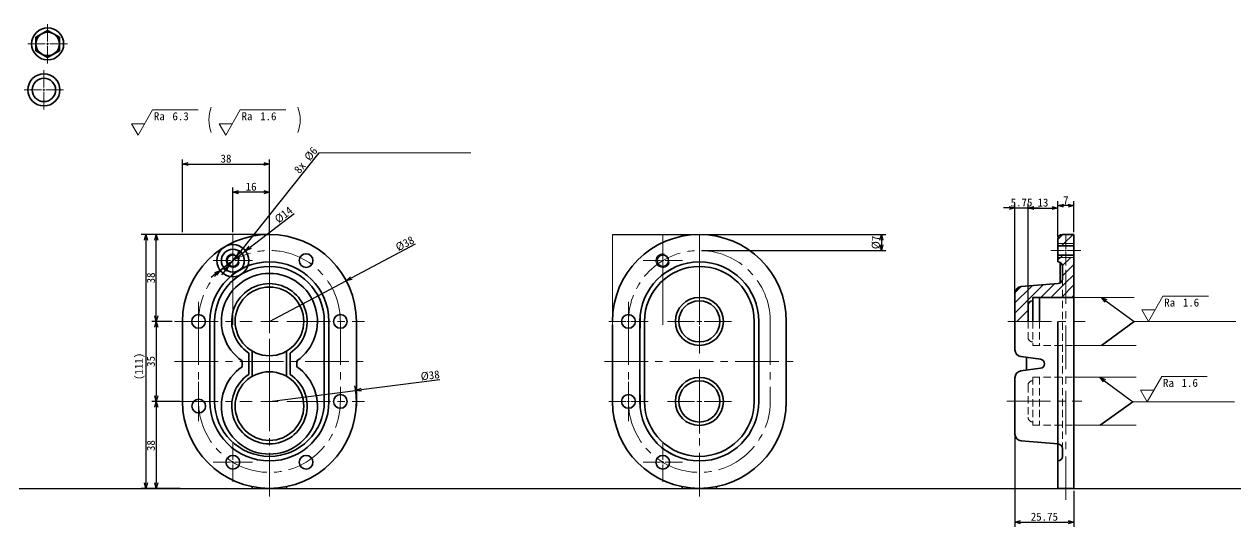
# Model space of a CAD drawing. Header units: millimetres. Extents: x 0 to 1496, y -203 to 299.
# Drawn here: x 966 to 1496, y -203 to 17 of the extents above; entities that cross this region are included whole.
import ezdxf
from ezdxf import colors
from ezdxf.entities.mleader import LeaderData, LeaderLine
from ezdxf.math import Vec2, Vec3

# ---------------------------------------------------------------- set-up
doc = ezdxf.new("R2010")
doc.units = ezdxf.units.MM
doc.linetypes.add('CENTER2', pattern=[28.575, 19.05, -3.175, 3.175, -3.175])
doc.linetypes.add('HIDDEN2', pattern=[4.7625, 3.175, -1.5875])
for name, color, linetype, lineweight in [('01_外形線', 7, 'Continuous', 35), ('02_中心線', 1, 'CENTER2', 18), ('03_隠れ線', 3, 'HIDDEN2', 18), ('04_寸法線', 2, 'Continuous', 18), ('07_ハッチング', 6, 'Continuous', 18), ('07寸法線', 3, 'Continuous', 25), ('08_細線', 5, 'Continuous', 18), ('外形線', 7, 'Continuous', 35), ('細線', 5, 'Continuous', 18)]:
    doc.layers.add(name, color=color, linetype=linetype, lineweight=lineweight)
doc.styles.add('横文字', font='MS Gothic.ttf', dxfattribs={"height": 3.5})
doc.dimstyles.new('機械', dxfattribs={"dimtxt": 3.5, "dimasz": 2.5, "dimexe": 2, "dimexo": 1, "dimtad": 3, "dimdsep": 46, "dimtxsty": '横文字', "dimblk": 'OPEN30', "dimcen": 0, "dimazin": 2, "dimtfac": 1, "dimtmove": 0, "dimatfit": 3, "dimldrblk": 'OPEN30', "dimfxl": 1, "dimarcsym": 0})
doc.dimstyles.new('機械φ付', dxfattribs={"dimtxt": 3.5, "dimasz": 2.5, "dimexe": 2, "dimexo": 1, "dimtad": 3, "dimdsep": 46, "dimtxsty": '横文字', "dimblk": 'OPEN30', "dimcen": 0, "dimazin": 2, "dimtfac": 1, "dimtmove": 0, "dimatfit": 3, "dimldrblk": 'OPEN30', "dimfxl": 1, "dimarcsym": 0})
pattern_1 = [(45, (1035.4197, -186.311), (-2.245064, 2.245064), [])]

# ---------------------------------------------------------------- blocks, each defined once
blk = doc.blocks.new('*U15')
at = {"layer": '02_中心線', "color": 0, "linetype": 'CENTER2', "transparency": 16777216}
blk.add_line((-41.5, 0), (41.5, 0), dxfattribs=at)
blk = doc.blocks.new('*U16')
at = {"layer": '02_中心線', "color": 0, "linetype": 'CENTER2', "transparency": 16777216}
blk.add_line((0, -21.9925), (0, 21.9925), dxfattribs=at)
blk = doc.blocks.new('_Open30')
at = {"color": 0, "linetype": 'ByBlock', "lineweight": -2}
for p, q in [((-1, 0.27), (0, 0)), ((0, 0), (-1, -0.27)), ((0, 0), (-1, 0))]:
    blk.add_line(p, q, dxfattribs=at)
blk = doc.blocks.new('*D18')
at = {"layer": '04_寸法線', "color": 0, "lineweight": -2, "transparency": 16777216}
for p, q in [((1034.42, -75.31), (1017.39, -75.31)), ((1019.39, -77.81), (1019.39, -183.81)), ((1034.42, -186.31), (1017.39, -186.31))]:
    blk.add_line(p, q, dxfattribs=at)
at = {"layer": 'Defpoints', "color": 0, "transparency": 16777216}
for p in [(1035.42, -75.31), (1019.39, -186.31), (1035.42, -186.31)]:
    blk.add_point(p, dxfattribs=at)
at = {"layer": '04_寸法線', "color": 0, "lineweight": -2, "transparency": 16777216, "xscale": 2.5, "yscale": 2.5, "zscale": 2.5}
for p, rotation in [((1019.39, -75.31), 90), ((1019.39, -186.31), 270)]:
    blk.add_blockref('_Open30', p, dxfattribs=dict(at, rotation=rotation))
at = {"layer": '04_寸法線', "color": 0, "transparency": 16777216, "insert": (1016.73, -132.98), "char_height": 3.5, "attachment_point": 5, "rotation": 90, "style": '横文字'}
blk.add_mtext('(111)', dxfattribs=at)
blk = doc.blocks.new('*D19')
at = {"layer": '04_寸法線', "color": 0, "lineweight": -2, "transparency": 16777216}
for p, q in [((1137.18, -79.59), (1109.22, -94.38)), ((1073.42, -113.31), (1107.01, -95.55))]:
    blk.add_line(p, q, dxfattribs=at)
at = {"layer": 'Defpoints', "color": 0, "transparency": 16777216}
for p in [(1107.01, -95.55), (1073.42, -113.31)]:
    blk.add_point(p, dxfattribs=at)
at = {"layer": '04_寸法線', "color": 0, "lineweight": -2, "transparency": 16777216, "xscale": 2.5, "yscale": 2.5, "zscale": 2.5, "rotation": 207.8695708922694}
blk.add_blockref('_Open30', (1107.01, -95.55), dxfattribs=at)
at = {"layer": '04_寸法線', "color": 0, "transparency": 16777216, "insert": (1132.64, -79.31), "char_height": 3.5, "attachment_point": 5, "rotation": 27.8696, "style": '横文字'}
blk.add_mtext('%%c38', dxfattribs=at)
blk = doc.blocks.new('*D20')
at = {"layer": '04_寸法線', "color": 0, "lineweight": -2, "transparency": 16777216}
for p, q in [((1147.86, -138.81), (1113.59, -143.18)), ((1073.42, -148.31), (1111.11, -143.5))]:
    blk.add_line(p, q, dxfattribs=at)
blk.add_arc((1073.42, -148.31), 38, 1.5078, 10.2876, dxfattribs=at)
at = {"layer": 'Defpoints', "color": 0, "transparency": 16777216}
for p in [(1073.42, -148.31), (1111.11, -143.5)]:
    blk.add_point(p, dxfattribs=at)
at = {"layer": '04_寸法線', "color": 0, "lineweight": -2, "transparency": 16777216, "xscale": 2.5, "yscale": 2.5, "zscale": 2.5, "rotation": 187.2720415671984}
blk.add_blockref('_Open30', (1111.11, -143.5), dxfattribs=at)
at = {"layer": '04_寸法線', "color": 0, "transparency": 16777216, "insert": (1143.71, -136.95), "char_height": 3.5, "attachment_point": 5, "rotation": 7.272, "style": '横文字'}
blk.add_mtext('%%c38', dxfattribs=at)
blk = doc.blocks.new('*U29')
at = {"layer": '02_中心線', "color": 0, "linetype": 'CENTER2', "transparency": 16777216}
for p, q in [((0, 1.02), (0, 8.61)), ((-8.61, 0), (-1.02, 0)), ((1.02, 0), (8.61, 0)), ((0, -8.61), (0, -1.02))]:
    blk.add_line(p, q, dxfattribs=at)
at = {"layer": '02_中心線', "color": 0, "linetype": 'Continuous', "transparency": 16777216}
for p, q in [((-0.51, 0), (0.51, 0)), ((0, -0.51), (0, 0.51))]:
    blk.add_line(p, q, dxfattribs=at)
blk = doc.blocks.new('*U32')
at = {"layer": '02_中心線', "color": 0, "linetype": 'CENTER2', "transparency": 16777216}
for p, q in [((0, 1.02), (0, 8.61)), ((-8.61, 0), (-1.02, 0)), ((1.02, 0), (8.61, 0)), ((0, -8.61), (0, -1.02))]:
    blk.add_line(p, q, dxfattribs=at)
at = {"layer": '02_中心線', "color": 0, "linetype": 'Continuous', "transparency": 16777216}
for p, q in [((-0.51, 0), (0.51, 0)), ((0, -0.51), (0, 0.51))]:
    blk.add_line(p, q, dxfattribs=at)
blk = doc.blocks.new('*U34')
at = {"layer": '02_中心線', "color": 0, "linetype": 'CENTER2', "transparency": 16777216}
for p, q in [((0, 1.02), (0, 8.61)), ((-8.61, 0), (-1.02, 0)), ((1.02, 0), (8.61, 0)), ((0, -8.61), (0, -1.02))]:
    blk.add_line(p, q, dxfattribs=at)
at = {"layer": '02_中心線', "color": 0, "linetype": 'Continuous', "transparency": 16777216}
for p, q in [((-0.51, 0), (0.51, 0)), ((0, -0.51), (0, 0.51))]:
    blk.add_line(p, q, dxfattribs=at)
blk = doc.blocks.new('*D36')
at = {"layer": '04_寸法線', "color": 0, "lineweight": -2, "transparency": 16777216}
for p, q in [((1034.42, -148.31), (1021.95, -148.31)), ((1023.95, -150.81), (1023.95, -183.81)), ((1034.42, -186.31), (1021.95, -186.31))]:
    blk.add_line(p, q, dxfattribs=at)
at = {"layer": 'Defpoints', "color": 0, "transparency": 16777216}
for p in [(1035.42, -148.31), (1023.95, -186.31), (1035.42, -186.31)]:
    blk.add_point(p, dxfattribs=at)
at = {"layer": '04_寸法線', "color": 0, "lineweight": -2, "transparency": 16777216, "xscale": 2.5, "yscale": 2.5, "zscale": 2.5}
for p, rotation in [((1023.95, -148.31), 90), ((1023.95, -186.31), 270)]:
    blk.add_blockref('_Open30', p, dxfattribs=dict(at, rotation=rotation))
at = {"layer": '04_寸法線', "color": 0, "transparency": 16777216, "insert": (1021.58, -167.59), "char_height": 3.5, "attachment_point": 5, "rotation": 90, "style": '横文字'}
blk.add_mtext('38', dxfattribs=at)
blk = doc.blocks.new('*U38')
at = {"layer": '02_中心線', "color": 0, "linetype": 'CENTER2', "transparency": 16777216}
for p, q in [((0, 1.02), (0, 8.61)), ((-8.61, 0), (-1.02, 0)), ((1.02, 0), (8.61, 0)), ((0, -8.61), (0, -1.02))]:
    blk.add_line(p, q, dxfattribs=at)
at = {"layer": '02_中心線', "color": 0, "linetype": 'Continuous', "transparency": 16777216}
for p, q in [((-0.51, 0), (0.51, 0)), ((0, -0.51), (0, 0.51))]:
    blk.add_line(p, q, dxfattribs=at)
blk = doc.blocks.new('*U40')
at = {"layer": '02_中心線', "color": 0, "linetype": 'CENTER2', "transparency": 16777216}
for p, q in [((0, 1.02), (0, 8.61)), ((-8.61, 0), (-1.02, 0)), ((1.02, 0), (8.61, 0)), ((0, -8.61), (0, -1.02))]:
    blk.add_line(p, q, dxfattribs=at)
at = {"layer": '02_中心線', "color": 0, "linetype": 'Continuous', "transparency": 16777216}
for p, q in [((-0.51, 0), (0.51, 0)), ((0, -0.51), (0, 0.51))]:
    blk.add_line(p, q, dxfattribs=at)
blk = doc.blocks.new('*U42')
at = {"layer": '02_中心線', "color": 0, "linetype": 'CENTER2', "transparency": 16777216}
for p, q in [((0, 1.02), (0, 8.61)), ((-8.61, 0), (-1.02, 0)), ((1.02, 0), (8.61, 0)), ((0, -8.61), (0, -1.02))]:
    blk.add_line(p, q, dxfattribs=at)
at = {"layer": '02_中心線', "color": 0, "linetype": 'Continuous', "transparency": 16777216}
for p, q in [((-0.51, 0), (0.51, 0)), ((0, -0.51), (0, 0.51))]:
    blk.add_line(p, q, dxfattribs=at)
blk = doc.blocks.new('*U44')
at = {"layer": '02_中心線', "color": 0, "linetype": 'CENTER2', "transparency": 16777216}
for p, q in [((0, 1.02), (0, 8.61)), ((-8.61, 0), (-1.02, 0)), ((1.02, 0), (8.61, 0)), ((0, -8.61), (0, -1.02))]:
    blk.add_line(p, q, dxfattribs=at)
at = {"layer": '02_中心線', "color": 0, "linetype": 'Continuous', "transparency": 16777216}
for p, q in [((-0.51, 0), (0.51, 0)), ((0, -0.51), (0, 0.51))]:
    blk.add_line(p, q, dxfattribs=at)
blk = doc.blocks.new('*U47')
at = {"layer": '02_中心線', "color": 0, "linetype": 'CENTER2', "transparency": 16777216}
blk.add_line((-41.5, 0), (41.5, 0), dxfattribs=at)
blk = doc.blocks.new('*U48')
at = {"layer": '02_中心線', "color": 0, "linetype": 'CENTER2', "transparency": 16777216}
blk.add_line((0, -21.9925), (0, 21.9925), dxfattribs=at)
blk = doc.blocks.new('*U46')
at = {"layer": '02_中心線', "color": 0, "linetype": 'CENTER2', "transparency": 16777216}
for p, q in [((0, 1.02), (0, 8.61)), ((-8.61, 0), (-1.02, 0)), ((1.02, 0), (8.61, 0)), ((0, -8.61), (0, -1.02))]:
    blk.add_line(p, q, dxfattribs=at)
at = {"layer": '02_中心線', "color": 0, "linetype": 'Continuous', "transparency": 16777216}
for p, q in [((-0.51, 0), (0.51, 0)), ((0, -0.51), (0, 0.51))]:
    blk.add_line(p, q, dxfattribs=at)
blk = doc.blocks.new('*U50')
at = {"layer": '02_中心線', "color": 0, "linetype": 'CENTER2', "transparency": 16777216}
for p, q in [((0, 1.02), (0, 8.61)), ((-8.61, 0), (-1.02, 0)), ((1.02, 0), (8.61, 0)), ((0, -8.61), (0, -1.02))]:
    blk.add_line(p, q, dxfattribs=at)
at = {"layer": '02_中心線', "color": 0, "linetype": 'Continuous', "transparency": 16777216}
for p, q in [((-0.51, 0), (0.51, 0)), ((0, -0.51), (0, 0.51))]:
    blk.add_line(p, q, dxfattribs=at)
blk = doc.blocks.new('*U51')
at = {"layer": '02_中心線', "color": 0, "linetype": 'CENTER2', "transparency": 16777216}
for p, q in [((0, 1.02), (0, 8.61)), ((-8.61, 0), (-1.02, 0)), ((1.02, 0), (8.61, 0)), ((0, -8.61), (0, -1.02))]:
    blk.add_line(p, q, dxfattribs=at)
at = {"layer": '02_中心線', "color": 0, "linetype": 'Continuous', "transparency": 16777216}
for p, q in [((-0.51, 0), (0.51, 0)), ((0, -0.51), (0, 0.51))]:
    blk.add_line(p, q, dxfattribs=at)
blk = doc.blocks.new('*U52')
at = {"layer": '02_中心線', "color": 0, "linetype": 'CENTER2', "transparency": 16777216}
for p, q in [((0, 1.02), (0, 8.61)), ((-8.61, 0), (-1.02, 0)), ((1.02, 0), (8.61, 0)), ((0, -8.61), (0, -1.02))]:
    blk.add_line(p, q, dxfattribs=at)
at = {"layer": '02_中心線', "color": 0, "linetype": 'Continuous', "transparency": 16777216}
for p, q in [((-0.51, 0), (0.51, 0)), ((0, -0.51), (0, 0.51))]:
    blk.add_line(p, q, dxfattribs=at)
blk = doc.blocks.new('*U49')
at = {"layer": '02_中心線', "color": 0, "linetype": 'CENTER2', "transparency": 16777216}
for p, q in [((0, 1.02), (0, 8.61)), ((-8.61, 0), (-1.02, 0)), ((1.02, 0), (8.61, 0)), ((0, -8.61), (0, -1.02))]:
    blk.add_line(p, q, dxfattribs=at)
at = {"layer": '02_中心線', "color": 0, "linetype": 'Continuous', "transparency": 16777216}
for p, q in [((-0.51, 0), (0.51, 0)), ((0, -0.51), (0, 0.51))]:
    blk.add_line(p, q, dxfattribs=at)
blk = doc.blocks.new('*U57')
at = {"layer": '02_中心線', "color": 0, "linetype": 'CENTER2', "transparency": 16777216}
for p, q in [((0, 2.1), (0, 14)), ((-14, 0), (-2.1, 0)), ((2.1, 0), (14, 0)), ((0, -14), (0, -2.1))]:
    blk.add_line(p, q, dxfattribs=at)
at = {"layer": '02_中心線', "color": 0, "linetype": 'Continuous', "transparency": 16777216}
for p, q in [((-1.05, 0), (1.05, 0)), ((0, -1.05), (0, 1.05))]:
    blk.add_line(p, q, dxfattribs=at)
blk = doc.blocks.new('*U58')
at = {"layer": '02_中心線', "color": 0, "linetype": 'CENTER2', "transparency": 16777216}
for p, q in [((0, 2.1), (0, 14)), ((-14, 0), (-2.1, 0)), ((2.1, 0), (14, 0)), ((0, -14), (0, -2.1))]:
    blk.add_line(p, q, dxfattribs=at)
at = {"layer": '02_中心線', "color": 0, "linetype": 'Continuous', "transparency": 16777216}
for p, q in [((-1.05, 0), (1.05, 0)), ((0, -1.05), (0, 1.05))]:
    blk.add_line(p, q, dxfattribs=at)
blk = doc.blocks.new('*U59')
at = {"layer": '02_中心線', "color": 0, "linetype": 'CENTER2', "transparency": 16777216}
for p, q in [((0, 7.6), (0, 41.5)), ((-41.5, 0), (-7.6, 0)), ((7.6, 0), (41.5, 0)), ((0, -41.5), (0, -7.6))]:
    blk.add_line(p, q, dxfattribs=at)
at = {"layer": '02_中心線', "color": 0, "linetype": 'Continuous', "transparency": 16777216}
for p, q in [((-3.8, 0), (3.8, 0)), ((0, -3.8), (0, 3.8))]:
    blk.add_line(p, q, dxfattribs=at)
blk = doc.blocks.new('*U60')
at = {"layer": '02_中心線', "color": 0, "linetype": 'CENTER2', "transparency": 16777216}
for p, q in [((0, 7.6), (0, 41.5)), ((-41.5, 0), (-7.6, 0)), ((7.6, 0), (41.5, 0)), ((0, -41.5), (0, -7.6))]:
    blk.add_line(p, q, dxfattribs=at)
at = {"layer": '02_中心線', "color": 0, "linetype": 'Continuous', "transparency": 16777216}
for p, q in [((-3.8, 0), (3.8, 0)), ((0, -3.8), (0, 3.8))]:
    blk.add_line(p, q, dxfattribs=at)
blk = doc.blocks.new('*D62')
at = {"layer": '04_寸法線', "color": 0, "lineweight": -2, "transparency": 16777216}
for p, q in [((1030.92, -113.31), (1021.95, -113.31)), ((1023.95, -115.81), (1023.95, -145.81)), ((1030.92, -148.31), (1021.95, -148.31))]:
    blk.add_line(p, q, dxfattribs=at)
at = {"layer": 'Defpoints', "color": 0, "transparency": 16777216}
for p in [(1031.92, -113.31), (1023.95, -148.31), (1031.92, -148.31)]:
    blk.add_point(p, dxfattribs=at)
at = {"layer": '04_寸法線', "color": 0, "lineweight": -2, "transparency": 16777216, "xscale": 2.5, "yscale": 2.5, "zscale": 2.5}
for p, rotation in [((1023.95, -113.31), 90), ((1023.95, -148.31), 270)]:
    blk.add_blockref('_Open30', p, dxfattribs=dict(at, rotation=rotation))
at = {"layer": '04_寸法線', "color": 0, "transparency": 16777216, "insert": (1021.58, -130.81), "char_height": 3.5, "attachment_point": 5, "rotation": 90, "style": '横文字'}
blk.add_mtext('35', dxfattribs=at)
blk = doc.blocks.new('*D63')
at = {"layer": '04_寸法線', "color": 0, "lineweight": -2, "transparency": 16777216}
for p, q in [((1072.42, -75.31), (1021.95, -75.31)), ((1023.95, -110.81), (1023.95, -77.81)), ((1030.92, -113.31), (1021.95, -113.31))]:
    blk.add_line(p, q, dxfattribs=at)
at = {"layer": 'Defpoints', "color": 0, "transparency": 16777216}
for p in [(1023.95, -75.31), (1073.42, -75.31), (1031.92, -113.31)]:
    blk.add_point(p, dxfattribs=at)
at = {"layer": '04_寸法線', "color": 0, "lineweight": -2, "transparency": 16777216, "xscale": 2.5, "yscale": 2.5, "zscale": 2.5}
for p, rotation in [((1023.95, -75.31), 90), ((1023.95, -113.31), 270)]:
    blk.add_blockref('_Open30', p, dxfattribs=dict(at, rotation=rotation))
at = {"layer": '04_寸法線', "color": 0, "transparency": 16777216, "insert": (1021.58, -94.31), "char_height": 3.5, "attachment_point": 5, "rotation": 90, "style": '横文字'}
blk.add_mtext('38', dxfattribs=at)
blk = doc.blocks.new('*D66')
at = {"layer": '04_寸法線', "color": 0, "lineweight": -2, "transparency": 16777216}
for p, q in [((1095, -39.6), (1060.85, -82.46)), ((1055.55, -89.11), (1059.29, -84.41)), ((1053.99, -91.06), (1052.43, -93.02))]:
    blk.add_line(p, q, dxfattribs=at)
blk.add_arc((1057.42, -86.76), 3, 13.2476, 55.9014, dxfattribs=at)
at = {"layer": 'Defpoints', "color": 0, "transparency": 16777216}
for p in [(1059.29, -84.41), (1055.55, -89.11)]:
    blk.add_point(p, dxfattribs=at)
at = {"layer": '04_寸法線', "color": 0, "lineweight": -2, "transparency": 16777216, "xscale": 2.5, "yscale": 2.5, "zscale": 2.5}
for p, rotation in [((1059.29, -84.41), 231.4447682365611), ((1055.55, -89.11), 51.4447682365611)]:
    blk.add_blockref('_Open30', p, dxfattribs=dict(at, rotation=rotation))
at = {"layer": '04_寸法線', "color": 0, "transparency": 16777216, "insert": (1089.35, -42.88), "char_height": 3.5, "attachment_point": 5, "rotation": 51.4448, "style": '横文字'}
blk.add_mtext('8x %%c6', dxfattribs=at)
blk = doc.blocks.new('*D68')
at = {"layer": '04_寸法線', "color": 0, "lineweight": -2, "transparency": 16777216}
for p, q in [((1035.42, -74.31), (1035.42, -42.56)), ((1037.92, -44.56), (1070.92, -44.56)), ((1073.42, -74.31), (1073.42, -42.56))]:
    blk.add_line(p, q, dxfattribs=at)
at = {"layer": 'Defpoints', "color": 0, "transparency": 16777216}
for p in [(1073.42, -44.56), (1035.42, -75.31), (1073.42, -75.31)]:
    blk.add_point(p, dxfattribs=at)
at = {"layer": '04_寸法線', "color": 0, "lineweight": -2, "transparency": 16777216, "xscale": 2.5, "yscale": 2.5, "zscale": 2.5, "rotation": 180}
blk.add_blockref('_Open30', (1035.42, -44.56), dxfattribs=at)
at = {"layer": '04_寸法線', "color": 0, "lineweight": -2, "transparency": 16777216, "xscale": 2.5, "yscale": 2.5, "zscale": 2.5}
blk.add_blockref('_Open30', (1073.42, -44.56), dxfattribs=at)
at = {"layer": '04_寸法線', "color": 0, "transparency": 16777216, "insert": (1054.42, -42.18), "char_height": 3.5, "attachment_point": 5, "style": '横文字'}
blk.add_mtext('38', dxfattribs=at)
blk = doc.blocks.new('*D71')
at = {"layer": '04_寸法線', "color": 0, "lineweight": -2, "transparency": 16777216}
for p, q in [((1084.2, -66.23), (1064.96, -80.98)), ((1051.86, -91.02), (1062.98, -82.5)), ((1049.88, -92.54), (1047.89, -94.06))]:
    blk.add_line(p, q, dxfattribs=at)
at = {"layer": 'Defpoints', "color": 0, "transparency": 16777216}
for p in [(1062.98, -82.5), (1051.86, -91.02)]:
    blk.add_point(p, dxfattribs=at)
at = {"layer": '04_寸法線', "color": 0, "lineweight": -2, "transparency": 16777216, "xscale": 2.5, "yscale": 2.5, "zscale": 2.5}
for p, rotation in [((1062.98, -82.5), 217.4619820259461), ((1051.86, -91.02), 37.46198202594609)]:
    blk.add_blockref('_Open30', p, dxfattribs=dict(at, rotation=rotation))
at = {"layer": '04_寸法線', "color": 0, "transparency": 16777216, "insert": (1079.65, -66.73), "char_height": 3.5, "attachment_point": 5, "rotation": 37.462, "style": '横文字'}
blk.add_mtext('%%c14', dxfattribs=at)
blk = doc.blocks.new('*D72')
at = {"layer": '04_寸法線', "color": 0, "lineweight": -2, "transparency": 16777216}
for p, q in [((1057.42, -74.31), (1057.42, -54.81)), ((1070.92, -56.81), (1059.92, -56.81)), ((1073.42, -74.31), (1073.42, -54.81))]:
    blk.add_line(p, q, dxfattribs=at)
at = {"layer": 'Defpoints', "color": 0, "transparency": 16777216}
for p in [(1057.42, -56.81), (1057.42, -75.31), (1073.42, -75.31)]:
    blk.add_point(p, dxfattribs=at)
at = {"layer": '04_寸法線', "color": 0, "lineweight": -2, "transparency": 16777216, "xscale": 2.5, "yscale": 2.5, "zscale": 2.5, "rotation": 180}
blk.add_blockref('_Open30', (1057.42, -56.81), dxfattribs=at)
at = {"layer": '04_寸法線', "color": 0, "lineweight": -2, "transparency": 16777216, "xscale": 2.5, "yscale": 2.5, "zscale": 2.5}
blk.add_blockref('_Open30', (1073.42, -56.81), dxfattribs=at)
at = {"layer": '04_寸法線', "color": 0, "transparency": 16777216, "insert": (1065.42, -54.44), "char_height": 3.5, "attachment_point": 5, "style": '横文字'}
blk.add_mtext('16', dxfattribs=at)
blk = doc.blocks.new('表面性状')
at = {"color": 0, "linetype": 'ByBlock', "lineweight": -2}
for p, q in [((0, 0), (6.35, 11)), ((-2.89, 5), (0, 0))]:
    blk.add_line(p, q, dxfattribs=at)
at = {"linetype": 'ByBlock', "lineweight": -2}
for p, q in [((6.35, 11), (26.27, 11)), ((-2.89, 5), (2.89, 5))]:
    blk.add_line(p, q, dxfattribs=at)
at = {"color": 0, "linetype": 'ByBlock', "lineweight": -2, "insert": (6.93, 10), "char_height": 3.5, "attachment_point": 1, "style": '横文字'}
blk.add_mtext_dynamic_manual_height_columns('Ra', width=18.5676, gutter_width=17.5, heights=[0], dxfattribs=at)
at = {"linetype": 'ByBlock', "lineweight": -2, "style": '横文字'}
blk.add_attdef('値', (15.03, 6.5), '', height=3.5, dxfattribs=at)
blk = doc.blocks.new('カッコ左')
blk.add_arc((13.96, 5.5), 15, 158.4898, 201.5102)
blk = doc.blocks.new('カッコ右')
blk.add_arc((-13.96, 5.5), 15, 338.4898, 21.5102)
blk = doc.blocks.new('*U85')
at = {"layer": '02_中心線', "color": 0, "linetype": 'CENTER2', "transparency": 16777216}
blk.add_line((0, -71.92), (0, 28.62), dxfattribs=at)
blk = doc.blocks.new('*U86')
at = {"layer": '02_中心線', "color": 0, "linetype": 'CENTER2', "transparency": 16777216}
for p, q in [((0, 0.6), (0, 6.5)), ((-6.5, 0), (-0.6, 0)), ((0.6, 0), (6.5, 0)), ((0, -6.5), (0, -0.6))]:
    blk.add_line(p, q, dxfattribs=at)
at = {"layer": '02_中心線', "color": 0, "linetype": 'Continuous', "transparency": 16777216}
for p, q in [((-0.3, 0), (0.3, 0)), ((0, -0.3), (0, 0.3))]:
    blk.add_line(p, q, dxfattribs=at)
blk = doc.blocks.new('*D89')
at = {"layer": '04_寸法線', "color": 0, "lineweight": -2, "transparency": 16777216}
for p, q in [((1399.42, -112.31), (1399.42, -61.71)), ((1405.17, -112.31), (1405.17, -61.71)), ((1396.92, -63.71), (1394.42, -63.71)), ((1399.42, -63.71), (1405.17, -63.71)), ((1407.67, -63.71), (1410.17, -63.71))]:
    blk.add_line(p, q, dxfattribs=at)
at = {"layer": 'Defpoints', "color": 0, "transparency": 16777216}
for p in [(1405.17, -63.71), (1399.42, -113.31), (1405.17, -113.31)]:
    blk.add_point(p, dxfattribs=at)
at = {"layer": '04_寸法線', "color": 0, "lineweight": -2, "transparency": 16777216, "xscale": 2.5, "yscale": 2.5, "zscale": 2.5}
blk.add_blockref('_Open30', (1399.42, -63.71), dxfattribs=at)
at = {"layer": '04_寸法線', "color": 0, "lineweight": -2, "transparency": 16777216, "xscale": 2.5, "yscale": 2.5, "zscale": 2.5, "rotation": 180}
blk.add_blockref('_Open30', (1405.17, -63.71), dxfattribs=at)
at = {"layer": '04_寸法線', "color": 0, "transparency": 16777216, "insert": (1402.29, -61.34), "char_height": 3.5, "attachment_point": 5, "style": '横文字'}
blk.add_mtext('5.75', dxfattribs=at)
blk = doc.blocks.new('*U90')
at = {"layer": '02_中心線', "color": 0, "linetype": 'CENTER2', "transparency": 16777216}
blk.add_line((-19.86, 0), (14.02, 0), dxfattribs=at)
blk = doc.blocks.new('*D91')
at = {"layer": '04_寸法線', "color": 0, "lineweight": -2, "transparency": 16777216}
for p, q in [((1418.17, -76.31), (1418.17, -60.7)), ((1422.67, -62.7), (1420.67, -62.7)), ((1425.17, -74.31), (1425.17, -60.7))]:
    blk.add_line(p, q, dxfattribs=at)
at = {"layer": 'Defpoints', "color": 0, "transparency": 16777216}
for p in [(1418.17, -62.7), (1418.17, -77.31), (1425.17, -75.31)]:
    blk.add_point(p, dxfattribs=at)
at = {"layer": '04_寸法線', "color": 0, "lineweight": -2, "transparency": 16777216, "xscale": 2.5, "yscale": 2.5, "zscale": 2.5, "rotation": 180}
blk.add_blockref('_Open30', (1418.17, -62.7), dxfattribs=at)
at = {"layer": '04_寸法線', "color": 0, "lineweight": -2, "transparency": 16777216, "xscale": 2.5, "yscale": 2.5, "zscale": 2.5}
blk.add_blockref('_Open30', (1425.17, -62.7), dxfattribs=at)
at = {"layer": '04_寸法線', "color": 0, "transparency": 16777216, "insert": (1421.67, -60.33), "char_height": 3.5, "attachment_point": 5, "style": '横文字'}
blk.add_mtext('7', dxfattribs=at)
blk = doc.blocks.new('*D95')
at = {"layer": '04_寸法線', "color": 0, "lineweight": -2, "transparency": 16777216}
for p, q in [((1262.42, -75.31), (1343, -75.31)), ((1341, -77.81), (1341, -79.81)), ((1262.42, -82.31), (1343, -82.31))]:
    blk.add_line(p, q, dxfattribs=at)
at = {"layer": 'Defpoints', "color": 0, "transparency": 16777216}
for p in [(1261.42, -75.31), (1261.42, -82.31), (1341, -82.31)]:
    blk.add_point(p, dxfattribs=at)
at = {"layer": '04_寸法線', "color": 0, "lineweight": -2, "transparency": 16777216, "xscale": 2.5, "yscale": 2.5, "zscale": 2.5}
for p, rotation in [((1341, -75.31), 90), ((1341, -82.31), 270)]:
    blk.add_blockref('_Open30', p, dxfattribs=dict(at, rotation=rotation))
at = {"layer": '04_寸法線', "color": 0, "transparency": 16777216, "insert": (1338.62, -78.81), "char_height": 3.5, "attachment_point": 5, "rotation": 90, "style": '横文字'}
blk.add_mtext('%%c7', dxfattribs=at)
blk = doc.blocks.new('*U97')
at = {"layer": '02_中心線', "color": 0, "linetype": 'CENTER2', "transparency": 16777216}
blk.add_line((-20.25, 0), (12.5, 0), dxfattribs=at)
blk = doc.blocks.new('*D102')
at = {"layer": '04_寸法線', "color": 0, "lineweight": -2, "transparency": 16777216}
for p, q in [((1405.17, -105.31), (1405.17, -61.76)), ((1418.17, -76.31), (1418.17, -61.76)), ((1407.67, -63.76), (1415.67, -63.76))]:
    blk.add_line(p, q, dxfattribs=at)
at = {"layer": 'Defpoints', "color": 0, "transparency": 16777216}
for p in [(1418.17, -63.76), (1418.17, -77.31), (1405.17, -106.31)]:
    blk.add_point(p, dxfattribs=at)
at = {"layer": '04_寸法線', "color": 0, "lineweight": -2, "transparency": 16777216, "xscale": 2.5, "yscale": 2.5, "zscale": 2.5, "rotation": 180}
blk.add_blockref('_Open30', (1405.17, -63.76), dxfattribs=at)
at = {"layer": '04_寸法線', "color": 0, "lineweight": -2, "transparency": 16777216, "xscale": 2.5, "yscale": 2.5, "zscale": 2.5}
blk.add_blockref('_Open30', (1418.17, -63.76), dxfattribs=at)
at = {"layer": '04_寸法線', "color": 0, "transparency": 16777216, "insert": (1411.67, -61.39), "char_height": 3.5, "attachment_point": 5, "style": '横文字'}
blk.add_mtext('13', dxfattribs=at)
blk = doc.blocks.new('*D103')
at = {"layer": '04_寸法線', "color": 0, "lineweight": -2, "transparency": 16777216}
for p, q in [((1399.42, -163.57), (1399.42, -203.08)), ((1425.17, -187.31), (1425.17, -203.08)), ((1401.92, -201.08), (1422.67, -201.08))]:
    blk.add_line(p, q, dxfattribs=at)
at = {"layer": 'Defpoints', "color": 0, "transparency": 16777216}
for p in [(1399.42, -162.57), (1425.17, -186.31), (1425.17, -201.08)]:
    blk.add_point(p, dxfattribs=at)
at = {"layer": '04_寸法線', "color": 0, "lineweight": -2, "transparency": 16777216, "xscale": 2.5, "yscale": 2.5, "zscale": 2.5, "rotation": 180}
blk.add_blockref('_Open30', (1399.42, -201.08), dxfattribs=at)
at = {"layer": '04_寸法線', "color": 0, "lineweight": -2, "transparency": 16777216, "xscale": 2.5, "yscale": 2.5, "zscale": 2.5}
blk.add_blockref('_Open30', (1425.17, -201.08), dxfattribs=at)
at = {"layer": '04_寸法線', "color": 0, "transparency": 16777216, "insert": (1412.29, -198.71), "char_height": 3.5, "attachment_point": 5, "style": '横文字'}
blk.add_mtext('25.75', dxfattribs=at)

msp = doc.modelspace()

# ---------------------------------------------------------------- hatches: boundary and pattern name
at = {"layer": '07_ハッチング'}
h = msp.add_hatch(dxfattribs=at)
h.set_pattern_fill('ANSI31', color=256)
h.set_pattern_definition(pattern_1)
h.paths.add_polyline_path([(1425.17, -75.311), (1420.17, -75.311, 0.4142136), (1418.17, -77.311), (1418.17, -79.311), (1425.17, -79.311)])
h = msp.add_hatch(dxfattribs=at)
h.set_pattern_fill('ANSI31', color=256)
h.set_pattern_definition(pattern_1)
h.paths.add_polyline_path([(1421.67, -79.311), (1418.17, -79.311), (1418.17, -80.311), (1421.67, -80.311)])
h.paths.add_polyline_path([(1421.67, -84.311), (1418.17, -84.311), (1418.17, -85.311), (1421.67, -85.311)])
h = msp.add_hatch(dxfattribs=at)
h.set_pattern_fill('ANSI31', color=256)
h.set_pattern_definition(pattern_1)
h.paths.add_polyline_path([(1425.17, -85.311), (1418.17, -85.311), (1418.17, -87.311, -0.4142136), (1420.17, -89.311), (1420.17, -94.805, -0.3910206), (1418.329, -96.798), (1418.17, -96.811), (1425.17, -96.811)])
h = msp.add_hatch(dxfattribs=at)
h.set_pattern_fill('ANSI31', color=256)
h.set_pattern_definition(pattern_1)
h.paths.add_polyline_path([(1405.17, -106.311, -0.4142136), (1407.17, -104.311), (1399.42, -104.311), (1399.42, -113.311), (1405.17, -113.311)])
h.paths.add_polyline_path([(1407.17, -102.811), (1399.42, -102.811), (1399.42, -104.311), (1407.17, -104.311)])
h.paths.add_polyline_path([(1416.17, -98.311), (1401.267, -98.311, 0.3028594), (1399.42, -101.081), (1399.42, -102.811), (1407.17, -102.811), (1416.17, -102.811)])
h = msp.add_hatch(dxfattribs=at)
h.set_pattern_fill('ANSI31', color=256)
h.set_pattern_definition(pattern_1)
h.paths.add_polyline_path([(1416.17, -96.971), (1402.18, -98.09, 0.0788262), (1401.267, -98.311), (1416.17, -98.311)])
h.paths.add_polyline_path([(1418.17, -96.811), (1416.17, -96.971), (1416.17, -98.311), (1418.17, -98.311)])
h.paths.add_polyline_path([(1418.17, -98.311), (1416.17, -98.311), (1416.17, -102.811), (1418.17, -102.811)])
h.paths.add_polyline_path([(1421.67, -98.311), (1418.17, -98.311), (1418.17, -102.811), (1421.67, -102.811)])
h.paths.add_polyline_path([(1421.67, -96.811), (1418.17, -96.811), (1418.17, -98.311), (1421.67, -98.311)])
h.paths.add_polyline_path([(1425.17, -96.811), (1421.67, -96.811), (1421.67, -98.311), (1425.17, -98.311)])
h.paths.add_polyline_path([(1425.17, -98.311), (1421.67, -98.311), (1421.67, -102.811), (1425.17, -102.811)])

# ---------------------------------------------------------------- linework, layer by layer
at = {"layer": '01_外形線'}
for p, q in [((976.431, 13.875), (971.323, 10.926)), ((971.323, 10.926), (971.323, 5.027)), ((981.54, 10.926), (976.431, 13.875)), ((981.54, 5.027), (981.54, 10.926)), ((971.323, 5.027), (976.431, 2.078)), ((976.431, 2.078), (981.54, 5.027)), ((1418.17, -87.311), (1418.17, -77.311)), ((1420.17, -75.311), (1425.17, -75.311)), ((1425.17, -75.311), (1425.17, -102.811)), ((1418.17, -80.311), (1425.17, -80.311)), ((1418.17, -84.311), (1425.17, -84.311)), ((1057.42, -92.658), (1062.528, -89.708)), ((1245.42, -92.658), (1250.528, -89.708)), ((1418.17, -85.311), (1418.17, -85.311)), ((1419.17, -96.537), (1419.17, -87.579)), ((1420.17, -89.311), (1420.17, -94.805)), ((1402.18, -98.09), (1418.329, -96.798)), ((1399.42, -101.081), (1399.42, -125.696)), ((1407.17, -102.811), (1425.17, -102.811)), ((1407.17, -102.811), (1407.17, -113.311)), ((1407.17, -104.311), (1407.17, -104.311)), ((1410.17, -102.811), (1410.17, -113.311)), ((1425.17, -102.811), (1425.17, -113.311)), ((1235.528, -116.26), (1235.528, -110.362)), ((1235.528, -116.26), (1235.528, -110.362)), ((1405.17, -106.311), (1405.17, -113.311)), ((1035.42, -148.311), (1035.42, -113.311)), ((1047.42, -113.311), (1047.42, -148.311)), ((1049.42, -113.311), (1049.42, -148.311)), ((1097.42, -113.311), (1097.42, -148.311)), ((1099.42, -113.311), (1099.42, -148.311)), ((1111.42, -150.341), (1111.42, -113.311)), ((1223.42, -148.311), (1223.42, -114.811)), ((1235.42, -113.311), (1235.42, -148.311)), ((1237.42, -113.311), (1237.42, -148.311)), ((1285.42, -113.311), (1285.42, -148.311)), ((1287.42, -113.311), (1287.42, -148.311)), ((1299.42, -150.341), (1299.42, -113.311)), ((1418.17, -186.311), (1418.17, -113.311)), ((1425.17, -113.311), (1425.17, -123.811)), ((1064.42, -127.14), (1064.42, -136.512)), ((1065.92, -137.351), (1065.92, -126.301)), ((1080.92, -137.351), (1080.92, -126.301)), ((1082.42, -127.14), (1082.42, -136.512)), ((1425.17, -123.811), (1425.17, -186.311)), ((1061.42, -130.545), (1061.42, -133.107)), ((1085.42, -130.545), (1085.42, -133.107)), ((1402.01, -128.668), (1410.655, -129.86)), ((1404.42, -129), (1404.42, -134.665)), ((1402.018, -134.99), (1410.65, -133.823)), ((1399.42, -137.963), (1399.42, -162.571)), ((1407.17, -139.241), (1407.17, -139.241)), ((1235.528, -151.26), (1235.528, -145.362)), ((1407.17, -157.241), (1407.17, -157.241)), ((1250.528, -171.913), (1245.42, -168.964)), ((1402.18, -165.562), (1418.17, -166.841)), ((1420.17, -168.847), (1420.17, -172.311)), ((1065.92, -185.563), (1065.92, -186.311)), ((1080.92, -185.563), (1080.92, -186.311)), ((1253.92, -185.563), (1253.92, -186.311)), ((1268.92, -185.563), (1268.92, -186.311)), ((1425.17, -186.311), (1418.17, -186.311))]:
    msp.add_line(p, q, dxfattribs=at)
for centre, radius in [((976.431, 7.976), 7), ((976.431, 7.976), 5.108), ((974.797, -12.137), 7), ((974.797, -12.137), 5.108), ((1073.42, -113.311), 15), ((1261.42, -113.311), 10.5), ((1261.42, -113.311), 9), ((1073.42, -150.341), 15), ((1261.42, -148.311), 10.5), ((1261.42, -148.311), 9)]:
    msp.add_circle(centre, radius, dxfattribs=at)
for centre, radius, start, end in [((1073.42, -113.311), 38, 0, 180), ((1261.42, -113.311), 38, 0, 180), ((1420.17, -77.311), 2, 90, 180), ((1073.42, -113.311), 26, 0, 180), ((1073.42, -113.311), 24, 0, 180), ((1261.42, -113.311), 26, 0, 180), ((1261.42, -113.311), 24, 0, 180), ((1418.17, -89.311), 2, 0, 90), ((1073.42, -113.311), 21, 304.8499, 235.1501), ((1418.17, -94.805), 2, 274.57392, 0), ((1073.42, -113.311), 16.5, 303.05573, 236.94427), ((1402.42, -101.081), 3, 94.57392, 180), ((1407.17, -106.311), 2, 90, 180), ((1073.42, -148.311), 38, 66.75084, 67.08046), ((1402.42, -125.696), 3, 180, 262.15045), ((1410.382, -131.841), 2, 277.69664, 82.15045), ((1073.42, -150.341), 21, 124.8499, 55.1501), ((1073.42, -150.341), 16.5, 123.05573, 56.94427), ((1402.42, -137.963), 3, 97.69664, 180), ((1073.42, -148.311), 38, 180, 0), ((1073.42, -148.311), 26, 180, 0), ((1073.42, -148.311), 24, 180, 0), ((1073.42, -113.311), 38, 246.98242, 247.08046), ((1073.42, -113.311), 38, 292.76623, 293.01758), ((1261.42, -148.311), 38, 180, 0), ((1261.42, -148.311), 26, 180, 0), ((1261.42, -148.311), 24, 180, 0), ((1402.42, -162.571), 3, 180, 265.42608), ((1418.17, -168.847), 2, 0, 85.42608), ((1418.17, -172.311), 2, 270, 0)]:
    msp.add_arc(centre, radius, start, end, dxfattribs=at)
at = {"layer": '02_中心線'}
for p, q in [((1042.42, -113.311), (1042.42, -148.311)), ((1104.42, -113.311), (1104.42, -148.311)), ((1230.42, -113.311), (1230.42, -148.311)), ((1292.42, -113.311), (1292.42, -148.311))]:
    msp.add_line(p, q, dxfattribs=at)
for centre, start, end in [((1073.42, -113.311), 0, 180), ((1261.42, -113.311), 0, 180), ((1073.42, -148.311), 180, 0), ((1261.42, -148.311), 180, 0)]:
    msp.add_arc(centre, 31, start, end, dxfattribs=at)
at = {"layer": '03_隠れ線'}
for p, q in [((1420.17, -94.805), (1420.17, -168.847)), ((1405.17, -113.311), (1405.17, -120.311)), ((1407.17, -113.311), (1407.17, -123.811)), ((1410.17, -113.311), (1410.17, -123.811)), ((1407.17, -122.311), (1407.17, -122.311)), ((1407.17, -123.811), (1425.17, -123.811)), ((1407.17, -137.741), (1425.17, -137.741)), ((1407.17, -137.741), (1407.17, -158.741)), ((1410.17, -137.741), (1410.17, -158.741)), ((1405.17, -141.241), (1405.17, -155.241)), ((1407.17, -158.741), (1425.17, -158.741))]:
    msp.add_line(p, q, dxfattribs=at)
for centre, start, end in [((1407.17, -120.311), 180, 270), ((1407.17, -141.241), 90, 180), ((1407.17, -155.241), 180, 270)]:
    msp.add_arc(centre, 2, start, end, dxfattribs=at)
at = {"layer": '04_寸法線'}
for p, q in [((1095.004, -39.602), (1161.453, -39.602)), ((1057.42, -114.811), (1057.42, -75.311)), ((1073.42, -114.811), (1073.42, -75.311)), ((1223.42, -114.811), (1223.42, -75.311)), ((1245.42, -114.811), (1245.42, -75.311)), ((1261.42, -114.811), (1261.42, -75.311)), ((1425.17, -102.811), (1451.528, -102.811)), ((1451.528, -113.311), (1495.984, -113.311)), ((1425.17, -123.811), (1452.404, -123.811)), ((1425.17, -137.741), (1452.404, -137.741)), ((1450.98, -148.431), (1495.436, -148.431)), ((1425.17, -158.741), (1452.404, -158.741))]:
    msp.add_line(p, q, dxfattribs=at)
msp.add_lwpolyline([(981.54, 10.926), (976.431, 13.875), (971.323, 10.926), (971.323, 5.027), (976.431, 2.078), (981.54, 5.027)], close=True, dxfattribs=at)
at = {"layer": '07寸法線'}
for p, q in [((1223.42, -75.311), (1299.42, -75.311)), ((1223.42, -186.311), (1299.42, -186.311))]:
    msp.add_line(p, q, dxfattribs=at)
msp.add_xline((1073.42, -186.311), (1, 0), dxfattribs=at)
at = {"layer": '08_細線'}
for p, q in [((1418.17, -79.311), (1425.17, -79.311)), ((1418.17, -85.311), (1425.17, -85.311))]:
    msp.add_line(p, q, dxfattribs=at)
at = {"layer": '外形線'}
for centre, radius in [((1057.42, -86.759), 7), ((1057.42, -86.759), 5), ((1057.42, -86.759), 2.5), ((1089.42, -86.759), 3), ((1245.42, -86.759), 2.5), ((1042.42, -113.311), 3), ((1104.42, -113.311), 3), ((1230.42, -113.311), 3), ((1042.486, -150.341), 3), ((1104.42, -148.311), 3), ((1230.42, -148.311), 3), ((1057.42, -174.863), 3), ((1089.42, -174.863), 3), ((1245.42, -174.863), 3)]:
    msp.add_circle(centre, radius, dxfattribs=at)
at = {"layer": '細線'}
for centre in [(1057.42, -86.759), (1245.42, -86.759)]:
    msp.add_arc(centre, 3, 75, 345, dxfattribs=at)

# ---------------------------------------------------------------- block references
at = {"layer": '02_中心線', "linetype": 'CENTER2'}
for name, p in [('*U34', (976.431, 7.976)), ('*U29', (974.797, -12.137)), ('*U59', (1073.42, -113.311)), ('*U40', (1057.42, -86.759)), ('*U51', (1245.42, -86.759)), ('*U86', (1421.67, -82.311)), ('*U85', (1421.67, -119.436)), ('*U57', (1261.42, -113.311)), ('*U32', (1042.42, -113.311)), ('*U38', (1042.42, -113.311)), ('*U46', (1230.42, -113.311)), ('*U50', (1230.42, -113.311)), ('*U60', (1073.42, -148.311)), ('*U90', (1416.17, -113.311)), ('*U15', (1073.42, -130.811)), ('*U47', (1261.42, -130.811)), ('*U58', (1261.42, -148.311)), ('*U42', (1042.42, -148.311)), ('*U52', (1230.42, -148.311)), ('*U16', (1073.42, -167.818)), ('*U48', (1261.42, -167.818)), ('*U97', (1416.17, -148.241)), ('*U44', (1057.42, -174.863)), ('*U49', (1245.42, -174.863))]:
    msp.add_blockref(name, p, dxfattribs=at)
at = {"layer": '04_寸法線'}
for p, values in [((1015.968, -31.889), {'値': '6.3'}), ((1054.317, -31.889), {'値': '1.6'}), ((1457.797, -113.311), {'値': '1.6'}), ((1457.249, -148.431), {'値': '1.6'})]:
    msp.add_blockref('表面性状', p, dxfattribs=at).add_auto_attribs(values)
for name, p in [('カッコ左', (1047.965, -30.713)), ('カッコ右', (1085.844, -30.713))]:
    msp.add_blockref(name, p, dxfattribs=at)

# ---------------------------------------------------------------- dimensions: what is measured, and where the dimension line sits
for base, p1, p2, picture, middle in [((1073.42, -44.559), (1035.42, -75.311), (1073.42, -75.311), '*D68', (1054.42, -42.184)), ((1057.42, -56.811), (1073.42, -75.311), (1057.42, -75.311), '*D72', (1065.42, -54.436)), ((1418.17, -62.702), (1425.17, -75.311), (1418.17, -77.311), '*D91', (1421.67, -60.327)), ((1418.17, -63.761), (1405.17, -106.311), (1418.17, -77.311), '*D102', (1411.67, -61.386)), ((1425.17, -201.083), (1399.42, -162.571), (1425.17, -186.311), '*D103', (1412.295, -198.708))]:
    dim = msp.add_linear_dim(base=base, p1=p1, p2=p2, dimstyle='機械', dxfattribs=at)
    dim.commit()
    dim.dimension.update_dxf_attribs({"geometry": picture, "text_midpoint": middle})
dim = msp.add_diameter_dim_2p(p1=(1055.55, -89.105), p2=(1059.289, -84.413), text='8x <>', dimstyle='機械φ付', override={"dimpost": '%%c<>'}, dxfattribs=at)
dim.commit()
dim.dimension.update_dxf_attribs({"geometry": '*D66', "text_midpoint": (1091.21, -44.363), "dimtype": 163})
dim = msp.add_diameter_dim_2p(p1=(1051.863, -91.017), p2=(1062.976, -82.501), dimstyle='機械φ付', override={"dimpost": '%%c<>'}, dxfattribs=at)
dim.commit()
dim.dimension.update_dxf_attribs({"geometry": '*D71', "text_midpoint": (1081.099, -68.614), "dimtype": 163})
dim = msp.add_linear_dim(base=(1405.17, -63.713), p1=(1399.42, -113.311), p2=(1405.17, -113.311), dimstyle='機械', dxfattribs=at)
dim.commit()
dim.dimension.update_dxf_attribs({"geometry": '*D89', "text_midpoint": (1402.295, -63.713), "dimtype": 160})
dim = msp.add_linear_dim(base=(1019.395, -186.311), p1=(1035.42, -75.311), p2=(1035.42, -186.311), angle=90, dimstyle='機械', override={"dimpost": '(<>)'}, dxfattribs=at)
dim.commit()
dim.dimension.update_dxf_attribs({"geometry": '*D18', "text_midpoint": (1019.395, -132.976), "dimtype": 160})
dim = msp.add_linear_dim(base=(1023.953, -75.311), p1=(1031.92, -113.311), p2=(1073.42, -75.311), angle=90, dimstyle='機械', dxfattribs=at)
dim.commit()
dim.dimension.update_dxf_attribs({"geometry": '*D63', "text_midpoint": (1021.578, -94.311)})
for center, mpoint, picture, middle in [((1073.42, -113.311), (1107.012, -95.547), '*D19', (1133.754, -81.406)), ((1073.42, -148.311), (1111.114, -143.501), '*D20', (1144.011, -139.303))]:
    dim = msp.add_radius_dim(center=center, mpoint=mpoint, dimstyle='機械φ付', override={"dimpost": '%%c<>'}, dxfattribs=at)
    dim.commit()
    dim.dimension.update_dxf_attribs({"geometry": picture, "text_midpoint": middle, "dimtype": 164})
dim = msp.add_linear_dim(base=(1340.997, -82.311), p1=(1261.42, -75.311), p2=(1261.42, -82.311), angle=90, dimstyle='機械φ付', override={"dimpost": '%%c<>'}, dxfattribs=at)
dim.commit()
dim.dimension.update_dxf_attribs({"geometry": '*D95', "text_midpoint": (1338.622, -78.811)})
for base, p1, p2, picture, middle in [((1023.953, -148.311), (1031.92, -113.311), (1031.92, -148.311), '*D62', (1023.953, -130.811)), ((1023.953, -186.311), (1035.42, -148.311), (1035.42, -186.311), '*D36', (1023.953, -167.593))]:
    dim = msp.add_linear_dim(base=base, p1=p1, p2=p2, angle=90, dimstyle='機械', dxfattribs=at)
    dim.commit()
    dim.dimension.update_dxf_attribs({"geometry": picture, "text_midpoint": middle, "dimtype": 160})

# ---------------------------------------------------------------- leaders
ml = msp.add_multileader_mtext('Standard', dxfattribs=at)
ml.set_content('')
ml.set_leader_properties()
ml.set_arrow_properties(name='OPEN30')
ml.build(insert=Vec2(0, 0))
ml.multileader.update_dxf_attribs({"has_dogleg": 0, "text_left_attachment_type": 3, "text_right_attachment_type": 3, "arrow_head_size": 2.5})
ctx = ml.context
ctx.base_point, ctx.char_height, ctx.arrow_head_size, ctx.landing_gap_size, ctx.plane_origin = Vec3(1451.528, -113.311), 2.5, 2.5, 0, Vec3(1490.485, -143.838)
ctx.left_attachment, ctx.right_attachment = 3, 3
notes = []
notes.append((ctx, [(0, (1, 1, 0), (1443.528, -113.311), (1, 0), 8, [(1, [(1437.206, -102.811), (1451.528, -113.311), (1437.206, -123.811)], 0, [])])]))
ctx.mtext, ml.multileader.dxf.content_type = None, 0
ml = msp.add_multileader_mtext('Standard', dxfattribs=at)
ml.set_content('')
ml.set_leader_properties()
ml.set_arrow_properties(name='OPEN30')
ml.build(insert=Vec2(0, 0))
ml.multileader.update_dxf_attribs({"has_dogleg": 0, "text_left_attachment_type": 3, "text_right_attachment_type": 3, "arrow_head_size": 2.5})
ctx = ml.context
ctx.base_point, ctx.char_height, ctx.arrow_head_size, ctx.landing_gap_size, ctx.plane_origin = Vec3(1450.98, -148.431), 2.5, 2.5, 0, Vec3(1489.937, -178.959)
ctx.left_attachment, ctx.right_attachment = 3, 3
notes.append((ctx, [(0, (1, 1, 0), (1442.98, -148.431), (1, 0), 8, [(1, [(1436.546, -137.741), (1450.98, -148.431), (1436.658, -158.741)], 0, [])])]))
ctx.mtext, ml.multileader.dxf.content_type = None, 0
for ctx, leaders in notes:
    for number, flags, end, landing, length, lines in leaders:
        leader = LeaderData()
        leader.index, (leader.has_last_leader_line, leader.has_dogleg_vector, leader.attachment_direction) = number, flags
        leader.last_leader_point, leader.dogleg_vector, leader.dogleg_length = Vec3(end), Vec3(landing), length
        for number, points, colour, breaks in lines:
            line = LeaderLine()
            line.index, line.vertices, line.color, line.breaks = number, Vec3.list(points), colors.encode_raw_color(colour), breaks
            leader.lines.append(line)
        ctx.leaders.append(leader)

doc.saveas('drawing.dxf')
